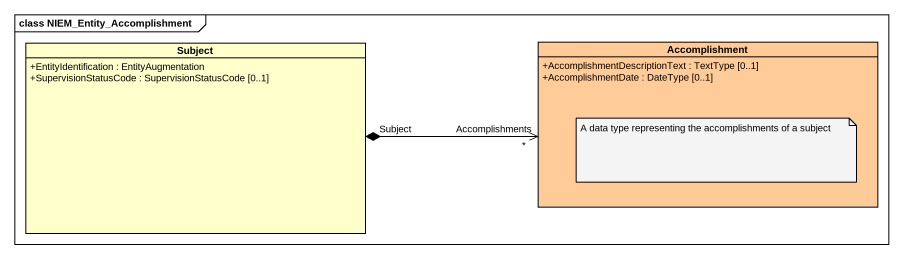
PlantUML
@startuml
mainframe class NIEM_Entity_Accomplishment
hide circle
hide empty members
skinparam classAttributeIconSize 0
class Subject {
  +EntityIdentification : EntityAugmentation
  +SupervisionStatusCode : SupervisionStatusCode [0..1]
}
class Accomplishment #FFCC99 {
  +AccomplishmentDescriptionText : TextType [0..1]
  +AccomplishmentDate : DateType [0..1]
}
Subject "Subject" *-right-> "Accomplishments\n*" Accomplishment
note as N1
  A data type representing the accomplishments of a subject
end note
@enduml
